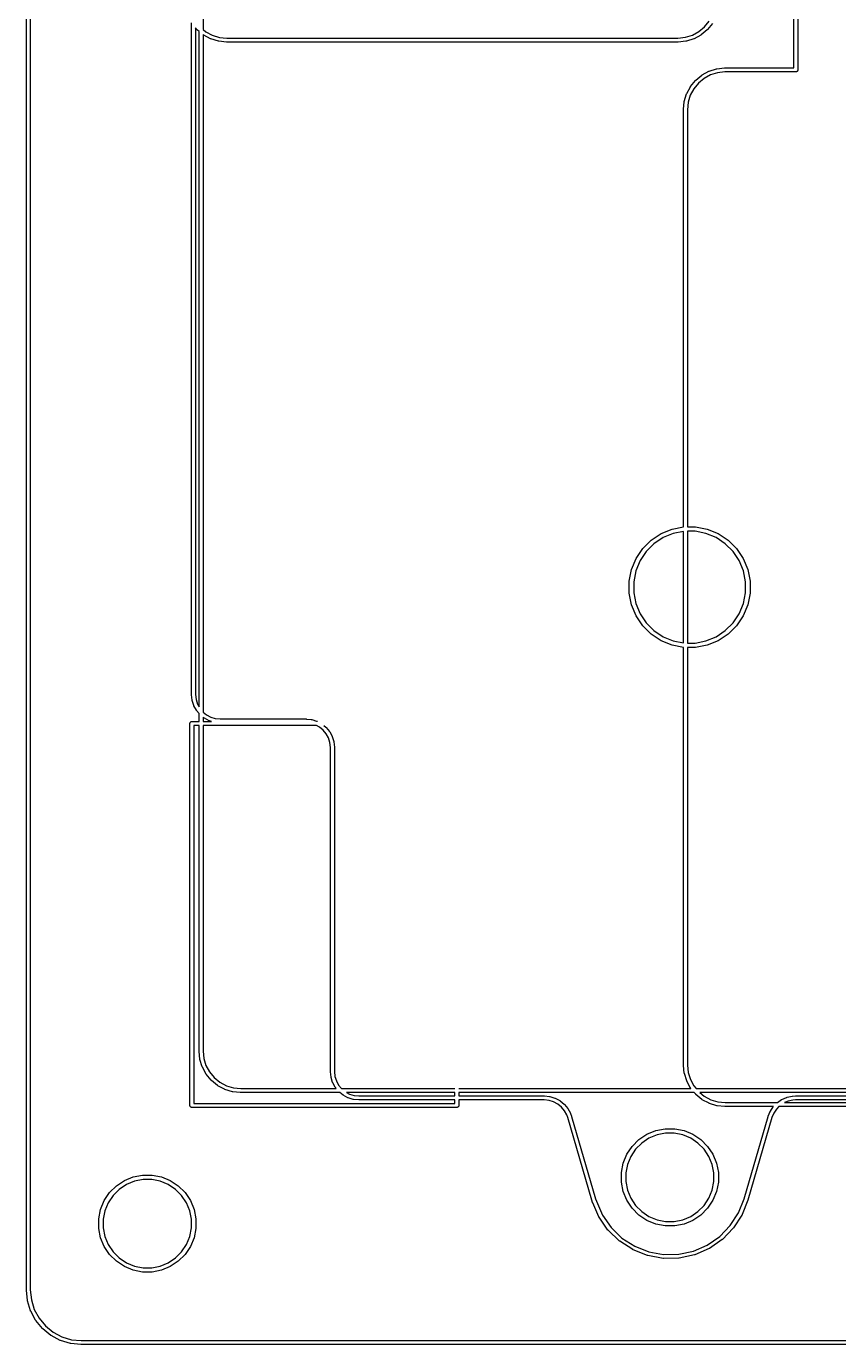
# Model space of a CAD drawing. Extents: x 59 to 2996, y -153 to 1402.
# Drawn here: x 483.93 to 514.65, y 436.7 to 486.53 of the extents above; entities that cross this region are included whole.
import ezdxf

# ---------------------------------------------------------------- set-up
doc = ezdxf.new("R2010")
doc.units = 0
doc.layers.add('BLACK', color=7, linetype='CONTINUOUS')

msp = doc.modelspace()

# ---------------------------------------------------------------- linework, layer by layer
at = {"layer": 'BLACK', "linetype": 'Continuous'}
for p, q in [((483.929, 438.771), (483.929, 551.178)), ((484.079, 551.171), (484.079, 438.775)), ((490.609, 505.675), (490.609, 486.415)), ((512.949, 484.96), (512.949, 502.438)), ((513.099, 502.431), (513.099, 484.888)), ((490.179, 461.275), (490.179, 486.669)), ((490.389, 486.403), (490.329, 486.475)), ((490.329, 486.475), (490.329, 461.275)), ((490.394, 486.398), (490.389, 486.403)), ((490.399, 486.393), (490.394, 486.398)), ((490.399, 486.392), (490.399, 486.393)), ((490.459, 486.344), (490.399, 486.392)), ((490.399, 486.392), (490.399, 486.392)), ((490.399, 486.392), (490.399, 486.392)), ((490.609, 486.415), (490.715, 486.328)), ((509.36, 486.334), (509.575, 486.511)), ((509.676, 486.4), (509.45, 486.213)), ((509.575, 486.511), (509.75, 486.726)), ((509.681, 486.405), (509.676, 486.4)), ((509.686, 486.41), (509.681, 486.405)), ((509.871, 486.637), (509.686, 486.41)), ((509.686, 486.41), (509.686, 486.41)), ((509.686, 486.41), (509.686, 486.41)), ((509.686, 486.41), (509.686, 486.41)), ((490.459, 460.81), (490.459, 486.344)), ((490.626, 486.207), (490.609, 486.222)), ((490.609, 486.222), (490.609, 460.613)), ((490.632, 486.204), (490.626, 486.207)), ((490.638, 486.2), (490.632, 486.204)), ((490.638, 486.199), (490.638, 486.2)), ((490.897, 486.062), (490.638, 486.199)), ((490.638, 486.199), (490.638, 486.199)), ((490.638, 486.199), (490.638, 486.199)), ((490.715, 486.328), (490.961, 486.198)), ((490.903, 486.059), (490.897, 486.062)), ((490.909, 486.056), (490.903, 486.059)), ((490.91, 486.056), (490.909, 486.056)), ((491.191, 485.972), (490.91, 486.056)), ((490.91, 486.056), (490.91, 486.056)), ((490.91, 486.056), (490.91, 486.056)), ((490.961, 486.198), (491.227, 486.117)), ((491.197, 485.97), (491.191, 485.972)), ((491.204, 485.969), (491.197, 485.97)), ((491.205, 485.969), (491.204, 485.969)), ((491.496, 485.94), (491.205, 485.969)), ((491.227, 486.117), (491.507, 486.09)), ((491.5, 485.94), (491.496, 485.94)), ((491.496, 485.94), (491.496, 485.94)), ((508.564, 485.94), (491.5, 485.94)), ((491.507, 486.09), (508.563, 486.09)), ((508.563, 486.09), (508.563, 486.09)), ((508.563, 486.09), (508.57, 486.09)), ((508.567, 485.94), (508.564, 485.94)), ((508.568, 485.94), (508.567, 485.94)), ((508.574, 485.94), (508.568, 485.94)), ((508.57, 486.09), (508.85, 486.119)), ((508.578, 485.94), (508.574, 485.94)), ((508.581, 485.94), (508.578, 485.94)), ((508.582, 485.94), (508.581, 485.94)), ((508.873, 485.971), (508.582, 485.94)), ((508.85, 486.119), (509.116, 486.201)), ((508.88, 485.972), (508.873, 485.971)), ((508.887, 485.973), (508.88, 485.972)), ((508.888, 485.974), (508.887, 485.973)), ((509.167, 486.06), (508.888, 485.974)), ((508.888, 485.974), (508.888, 485.974)), ((509.116, 486.201), (509.36, 486.334)), ((509.173, 486.063), (509.167, 486.06)), ((509.18, 486.066), (509.173, 486.063)), ((509.181, 486.066), (509.18, 486.066)), ((509.438, 486.205), (509.181, 486.066)), ((509.444, 486.209), (509.438, 486.205)), ((509.45, 486.213), (509.444, 486.209)), ((509.45, 486.213), (509.45, 486.213)), ((509.75, 484.839), (510.03, 484.926)), ((510.03, 484.926), (510.03, 484.926)), ((510.03, 484.926), (510.031, 484.926)), ((510.031, 484.926), (510.038, 484.927)), ((510.038, 484.927), (510.044, 484.929)), ((510.044, 484.929), (510.335, 484.959)), ((510.335, 484.959), (510.336, 484.959)), ((510.336, 484.959), (510.34, 484.959)), ((510.34, 484.959), (510.343, 484.96)), ((510.343, 484.96), (510.35, 484.96)), ((510.35, 484.96), (510.35, 484.96)), ((510.35, 484.96), (510.353, 484.96)), ((510.353, 484.96), (510.353, 484.96)), ((510.353, 484.96), (510.354, 484.96)), ((510.354, 484.96), (512.949, 484.96)), ((513.099, 484.881), (513.098, 484.87)), ((513.099, 484.888), (513.099, 484.885)), ((513.099, 484.885), (513.099, 484.881)), ((513.099, 484.881), (513.099, 484.881)), ((509.046, 484.262), (509.231, 484.489)), ((509.343, 484.389), (509.167, 484.173)), ((509.231, 484.489), (509.232, 484.49)), ((509.232, 484.49), (509.237, 484.495)), ((509.237, 484.495), (509.242, 484.5)), ((509.242, 484.5), (509.467, 484.686)), ((509.557, 484.566), (509.343, 484.389)), ((509.467, 484.686), (509.468, 484.687)), ((509.468, 484.687), (509.474, 484.691)), ((509.474, 484.691), (509.479, 484.694)), ((509.479, 484.694), (509.737, 484.834)), ((509.802, 484.698), (509.557, 484.566)), ((509.737, 484.834), (509.737, 484.834)), ((509.737, 484.834), (509.737, 484.834)), ((509.737, 484.834), (509.738, 484.834)), ((509.738, 484.834), (509.744, 484.837)), ((509.744, 484.837), (509.75, 484.839)), ((510.067, 484.78), (509.802, 484.698)), ((510.347, 484.81), (510.067, 484.78)), ((510.354, 484.81), (510.347, 484.81)), ((513.02, 484.81), (510.354, 484.81)), ((513.024, 484.809), (513.02, 484.81)), ((513.038, 484.811), (513.024, 484.809)), ((513.053, 484.815), (513.038, 484.811)), ((513.066, 484.822), (513.053, 484.815)), ((513.077, 484.832), (513.066, 484.822)), ((513.086, 484.843), (513.077, 484.832)), ((513.093, 484.856), (513.086, 484.843)), ((513.098, 484.87), (513.093, 484.856)), ((508.81, 483.698), (508.895, 483.978)), ((508.895, 483.979), (508.898, 483.985)), ((508.895, 483.978), (508.895, 483.979)), ((508.895, 483.978), (508.895, 483.978)), ((508.895, 483.978), (508.895, 483.978)), ((508.898, 483.985), (508.901, 483.992)), ((508.901, 483.992), (509.038, 484.25)), ((509.037, 483.928), (508.956, 483.662)), ((509.167, 484.173), (509.037, 483.928)), ((509.038, 484.25), (509.039, 484.251)), ((509.038, 484.25), (509.038, 484.25)), ((509.038, 484.25), (509.038, 484.25)), ((509.039, 484.251), (509.042, 484.257)), ((509.042, 484.257), (509.046, 484.262)), ((508.779, 483.388), (508.78, 483.398)), ((508.779, 467.615), (508.779, 483.388)), ((508.78, 483.398), (508.808, 483.683)), ((508.808, 483.685), (508.809, 483.691)), ((508.808, 483.683), (508.808, 483.685)), ((508.808, 483.683), (508.808, 483.683)), ((508.808, 483.683), (508.808, 483.683)), ((508.809, 483.691), (508.81, 483.698)), ((508.956, 483.662), (508.929, 483.381)), ((508.929, 483.381), (508.929, 467.617)), ((507.929, 467.357), (508.344, 467.529)), ((508.344, 467.529), (508.779, 467.615)), ((508.779, 467.443), (508.394, 467.366)), ((508.779, 463.223), (508.779, 467.443)), ((508.929, 467.617), (509.235, 467.617)), ((508.929, 467.448), (508.929, 463.218)), ((509.219, 467.448), (508.929, 467.448)), ((509.627, 467.366), (509.219, 467.448)), ((509.235, 467.617), (509.677, 467.529)), ((509.677, 467.529), (510.092, 467.357)), ((507.236, 466.789), (507.554, 467.107)), ((507.662, 466.975), (507.368, 466.681)), ((507.554, 467.107), (507.929, 467.357)), ((508.009, 467.207), (507.662, 466.975)), ((508.394, 467.366), (508.009, 467.207)), ((510.012, 467.207), (509.627, 467.366)), ((510.358, 466.975), (510.012, 467.207)), ((510.092, 467.357), (510.466, 467.107)), ((510.653, 466.681), (510.358, 466.975)), ((510.466, 467.107), (510.784, 466.789)), ((506.986, 466.415), (507.236, 466.789)), ((507.368, 466.681), (507.136, 466.335)), ((510.884, 466.335), (510.653, 466.681)), ((510.784, 466.789), (511.034, 466.415)), ((506.726, 465.558), (506.814, 465.999)), ((506.814, 465.999), (506.986, 466.415)), ((506.977, 465.95), (506.896, 465.541)), ((507.136, 466.335), (506.977, 465.95)), ((511.044, 465.95), (510.884, 466.335)), ((511.034, 466.415), (511.207, 465.999)), ((511.125, 465.541), (511.044, 465.95)), ((511.207, 465.999), (511.294, 465.558)), ((506.726, 465.108), (506.726, 465.558)), ((506.896, 465.541), (506.896, 465.125)), ((511.125, 465.125), (511.125, 465.541)), ((511.294, 465.558), (511.294, 465.108)), ((506.814, 464.667), (506.726, 465.108)), ((506.896, 465.125), (506.977, 464.716)), ((511.044, 464.716), (511.125, 465.125)), ((511.294, 465.108), (511.207, 464.667)), ((506.986, 464.251), (506.814, 464.667)), ((506.977, 464.716), (507.136, 464.331)), ((510.884, 464.331), (511.044, 464.716)), ((511.207, 464.667), (511.034, 464.251)), ((507.236, 463.877), (506.986, 464.251)), ((507.136, 464.331), (507.368, 463.985)), ((507.368, 463.985), (507.662, 463.69)), ((510.358, 463.69), (510.653, 463.985)), ((510.653, 463.985), (510.884, 464.331)), ((511.034, 464.251), (510.784, 463.877)), ((507.554, 463.559), (507.236, 463.877)), ((507.929, 463.309), (507.554, 463.559)), ((507.662, 463.69), (508.009, 463.459)), ((508.009, 463.459), (508.394, 463.299)), ((509.627, 463.299), (510.012, 463.459)), ((510.012, 463.459), (510.358, 463.69)), ((510.466, 463.559), (510.092, 463.309)), ((510.784, 463.877), (510.466, 463.559)), ((508.344, 463.137), (507.929, 463.309)), ((508.779, 463.05), (508.344, 463.137)), ((508.394, 463.299), (508.779, 463.223)), ((508.779, 447.275), (508.779, 463.05)), ((508.929, 463.218), (509.219, 463.218)), ((509.235, 463.049), (508.929, 463.049)), ((508.929, 463.049), (508.929, 447.275)), ((509.219, 463.218), (509.627, 463.299)), ((509.677, 463.137), (509.235, 463.049)), ((510.092, 463.309), (509.677, 463.137)), ((490.179, 461.274), (490.179, 461.275)), ((490.179, 461.275), (490.179, 461.275)), ((490.179, 461.271), (490.179, 461.274)), ((490.179, 461.268), (490.179, 461.271)), ((490.179, 461.271), (490.179, 461.271)), ((490.179, 461.264), (490.179, 461.268)), ((490.179, 461.261), (490.179, 461.264)), ((490.179, 461.26), (490.179, 461.261)), ((490.2, 461.066), (490.179, 461.26)), ((490.201, 461.059), (490.2, 461.066)), ((490.202, 461.053), (490.201, 461.059)), ((490.202, 461.052), (490.202, 461.053)), ((490.26, 460.865), (490.202, 461.052)), ((490.329, 461.275), (490.329, 461.272)), ((490.329, 461.272), (490.348, 461.089)), ((490.348, 461.089), (490.401, 460.916)), ((490.263, 460.859), (490.26, 460.865)), ((490.265, 460.853), (490.263, 460.859)), ((490.266, 460.852), (490.265, 460.853)), ((490.359, 460.68), (490.266, 460.852)), ((490.363, 460.674), (490.359, 460.68)), ((490.366, 460.669), (490.363, 460.674)), ((490.367, 460.668), (490.366, 460.669)), ((490.459, 460.557), (490.367, 460.668)), ((490.367, 460.668), (490.367, 460.668)), ((490.367, 460.668), (490.367, 460.668)), ((490.401, 460.916), (490.459, 460.81)), ((490.459, 460.254), (490.459, 460.557)), ((490.609, 460.613), (490.742, 460.505)), ((490.742, 460.505), (490.901, 460.42)), ((490.111, 460.183), (490.113, 460.194)), ((490.111, 460.179), (490.111, 460.183)), ((490.111, 460.183), (490.111, 460.183)), ((490.111, 460.176), (490.111, 460.179)), ((490.111, 445.748), (490.111, 460.176)), ((490.113, 460.194), (490.117, 460.208)), ((490.117, 460.208), (490.124, 460.221)), ((490.124, 460.221), (490.133, 460.233)), ((490.133, 460.233), (490.145, 460.242)), ((490.145, 460.242), (490.158, 460.249)), ((490.158, 460.249), (490.172, 460.253)), ((490.172, 460.253), (490.186, 460.255)), ((490.186, 460.255), (490.19, 460.254)), ((490.19, 460.254), (490.459, 460.254)), ((490.261, 460.104), (490.261, 445.819)), ((490.459, 460.104), (490.261, 460.104)), ((490.459, 447.805), (490.459, 460.104)), ((490.653, 460.384), (490.609, 460.42)), ((490.609, 460.42), (490.609, 460.254)), ((490.609, 460.254), (490.93, 460.254)), ((494.903, 460.104), (490.609, 460.104)), ((490.609, 460.104), (490.609, 447.805)), ((490.659, 460.38), (490.653, 460.384)), ((490.664, 460.376), (490.659, 460.38)), ((490.665, 460.376), (490.664, 460.376)), ((490.837, 460.284), (490.665, 460.376)), ((490.665, 460.376), (490.665, 460.376)), ((490.665, 460.376), (490.665, 460.376)), ((490.844, 460.281), (490.837, 460.284)), ((490.85, 460.279), (490.844, 460.281)), ((490.851, 460.278), (490.85, 460.279)), ((490.93, 460.254), (490.851, 460.278)), ((490.851, 460.278), (490.851, 460.278)), ((490.851, 460.278), (490.851, 460.278)), ((490.901, 460.42), (491.074, 460.368)), ((491.074, 460.368), (491.257, 460.35)), ((491.257, 460.35), (494.507, 460.35)), ((494.507, 460.35), (494.518, 460.349)), ((494.518, 460.349), (494.518, 460.349)), ((494.518, 460.349), (494.705, 460.33)), ((494.705, 460.33), (494.705, 460.33)), ((494.705, 460.33), (494.705, 460.33)), ((494.705, 460.33), (494.706, 460.33)), ((494.706, 460.33), (494.713, 460.329)), ((494.713, 460.329), (494.72, 460.328)), ((494.72, 460.328), (494.906, 460.271)), ((495.015, 460.045), (494.903, 460.104)), ((494.906, 460.271), (494.906, 460.271)), ((494.906, 460.271), (494.906, 460.271)), ((494.906, 460.271), (494.907, 460.271)), ((494.907, 460.271), (494.914, 460.268)), ((494.914, 460.268), (494.92, 460.266)), ((494.92, 460.266), (494.941, 460.254)), ((495.155, 459.931), (495.015, 460.045)), ((495.18, 460.104), (495.256, 460.042)), ((495.256, 460.042), (495.256, 460.042)), ((495.256, 460.042), (495.256, 460.042)), ((495.256, 460.042), (495.257, 460.042)), ((495.257, 460.042), (495.261, 460.037)), ((495.261, 460.037), (495.266, 460.032)), ((495.266, 460.032), (495.391, 459.882)), ((495.27, 459.792), (495.155, 459.931)), ((495.356, 459.633), (495.27, 459.792)), ((495.409, 459.461), (495.356, 459.633)), ((495.391, 459.882), (495.391, 459.881)), ((495.391, 459.881), (495.395, 459.875)), ((495.395, 459.875), (495.399, 459.87)), ((495.399, 459.87), (495.492, 459.698)), ((495.429, 459.278), (495.409, 459.461)), ((495.492, 459.698), (495.492, 459.698)), ((495.492, 459.698), (495.492, 459.698)), ((495.492, 459.698), (495.492, 459.697)), ((495.492, 459.697), (495.495, 459.691)), ((495.495, 459.691), (495.497, 459.684)), ((495.497, 459.684), (495.555, 459.498)), ((495.555, 459.498), (495.555, 459.497)), ((495.555, 459.497), (495.557, 459.49)), ((495.557, 459.49), (495.558, 459.484)), ((495.558, 459.484), (495.578, 459.29)), ((495.429, 459.275), (495.429, 459.278)), ((495.429, 447.025), (495.429, 459.275)), ((495.578, 459.29), (495.578, 459.289)), ((495.578, 459.289), (495.578, 459.285)), ((495.578, 459.285), (495.579, 459.282)), ((495.579, 459.282), (495.579, 459.279)), ((495.579, 459.279), (495.579, 459.278)), ((495.579, 459.278), (495.579, 459.275)), ((495.579, 459.275), (495.579, 459.275)), ((495.579, 459.275), (495.579, 459.275)), ((495.579, 459.275), (495.579, 447.025)), ((490.459, 447.804), (490.459, 447.805)), ((490.459, 447.805), (490.459, 447.805)), ((490.459, 447.801), (490.459, 447.804)), ((490.459, 447.794), (490.459, 447.801)), ((490.459, 447.801), (490.459, 447.801)), ((490.459, 447.791), (490.459, 447.794)), ((490.459, 447.788), (490.459, 447.791)), ((490.459, 447.786), (490.459, 447.788)), ((490.49, 447.495), (490.459, 447.786)), ((490.609, 447.805), (490.609, 447.798)), ((490.609, 447.798), (490.638, 447.518)), ((490.638, 447.518), (490.72, 447.253)), ((490.491, 447.489), (490.49, 447.495)), ((490.492, 447.482), (490.491, 447.489)), ((490.493, 447.481), (490.492, 447.482)), ((490.579, 447.201), (490.493, 447.481)), ((490.582, 447.195), (490.579, 447.201)), ((490.584, 447.189), (490.582, 447.195)), ((490.585, 447.188), (490.584, 447.189)), ((490.724, 446.93), (490.585, 447.188)), ((490.72, 447.253), (490.853, 447.008)), ((490.853, 447.008), (491.03, 446.794)), ((495.429, 447.024), (495.429, 447.025)), ((495.429, 447.025), (495.429, 447.025)), ((495.429, 447.021), (495.429, 447.024)), ((495.429, 447.018), (495.429, 447.021)), ((495.429, 447.021), (495.429, 447.021)), ((495.429, 447.014), (495.429, 447.018)), ((495.429, 447.011), (495.429, 447.014)), ((495.429, 447.01), (495.429, 447.011)), ((495.45, 446.816), (495.429, 447.01)), ((495.579, 447.025), (495.579, 447.022)), ((495.579, 447.022), (495.598, 446.839)), ((508.779, 447.274), (508.779, 447.275)), ((508.779, 447.275), (508.779, 447.275)), ((508.779, 447.271), (508.779, 447.274)), ((508.779, 447.264), (508.779, 447.271)), ((508.779, 447.271), (508.779, 447.271)), ((508.779, 447.261), (508.779, 447.264)), ((508.779, 447.258), (508.779, 447.261)), ((508.779, 447.256), (508.779, 447.258)), ((508.81, 446.965), (508.779, 447.256)), ((508.929, 447.275), (508.929, 447.268)), ((508.929, 447.268), (508.958, 446.988)), ((490.728, 446.925), (490.724, 446.93)), ((490.732, 446.919), (490.728, 446.925)), ((490.732, 446.918), (490.732, 446.919)), ((490.919, 446.693), (490.732, 446.918)), ((490.732, 446.918), (490.732, 446.918)), ((490.732, 446.918), (490.732, 446.918)), ((490.924, 446.688), (490.919, 446.693)), ((490.929, 446.683), (490.924, 446.688)), ((490.929, 446.682), (490.929, 446.683)), ((491.156, 446.497), (490.929, 446.682)), ((491.03, 446.794), (491.245, 446.618)), ((491.245, 446.618), (491.491, 446.488)), ((495.451, 446.809), (495.45, 446.816)), ((495.452, 446.803), (495.451, 446.809)), ((495.452, 446.802), (495.452, 446.803)), ((495.453, 446.802), (495.452, 446.802)), ((495.51, 446.615), (495.453, 446.802)), ((495.513, 446.609), (495.51, 446.615)), ((495.515, 446.603), (495.513, 446.609)), ((495.516, 446.602), (495.515, 446.603)), ((495.609, 446.43), (495.516, 446.602)), ((495.598, 446.839), (495.651, 446.666)), ((495.651, 446.666), (495.737, 446.508)), ((495.737, 446.508), (495.843, 446.38)), ((508.811, 446.959), (508.81, 446.965)), ((508.812, 446.952), (508.811, 446.959)), ((508.813, 446.951), (508.812, 446.952)), ((508.899, 446.671), (508.813, 446.951)), ((508.902, 446.665), (508.899, 446.671)), ((508.904, 446.659), (508.902, 446.665)), ((508.905, 446.658), (508.904, 446.659)), ((509.044, 446.4), (508.905, 446.658)), ((508.905, 446.658), (508.905, 446.658)), ((508.905, 446.658), (508.905, 446.658)), ((508.958, 446.988), (509.04, 446.723)), ((509.04, 446.723), (509.173, 446.478)), ((491.162, 446.494), (491.156, 446.497)), ((491.168, 446.49), (491.162, 446.494)), ((491.168, 446.489), (491.168, 446.49)), ((491.427, 446.352), (491.168, 446.489)), ((491.168, 446.489), (491.168, 446.489)), ((491.168, 446.489), (491.168, 446.489)), ((491.433, 446.349), (491.427, 446.352)), ((491.439, 446.346), (491.433, 446.349)), ((491.44, 446.346), (491.439, 446.346)), ((491.721, 446.262), (491.44, 446.346)), ((491.491, 446.488), (491.757, 446.407)), ((491.727, 446.26), (491.721, 446.262)), ((491.734, 446.259), (491.727, 446.26)), ((491.735, 446.259), (491.734, 446.259)), ((492.019, 446.231), (491.735, 446.259)), ((491.757, 446.407), (492.037, 446.38)), ((492.03, 446.23), (492.019, 446.231)), ((492.019, 446.231), (492.019, 446.231)), ((495.785, 446.23), (492.03, 446.23)), ((492.037, 446.38), (495.648, 446.38)), ((495.613, 446.424), (495.609, 446.43)), ((495.616, 446.419), (495.613, 446.424)), ((495.617, 446.418), (495.616, 446.419)), ((495.648, 446.38), (495.617, 446.418)), ((495.617, 446.418), (495.617, 446.418)), ((495.617, 446.418), (495.617, 446.418)), ((495.903, 446.134), (495.785, 446.23)), ((495.843, 446.38), (500.132, 446.38)), ((495.909, 446.13), (495.903, 446.134)), ((495.914, 446.126), (495.909, 446.13)), ((495.915, 446.126), (495.914, 446.126)), ((496.087, 446.034), (495.915, 446.126)), ((496.039, 446.23), (496.151, 446.17)), ((500.132, 446.23), (496.039, 446.23)), ((496.094, 446.031), (496.087, 446.034)), ((496.1, 446.029), (496.094, 446.031)), ((496.101, 446.028), (496.1, 446.029)), ((496.288, 445.972), (496.101, 446.028)), ((496.151, 446.17), (496.324, 446.118)), ((496.324, 446.118), (496.507, 446.1)), ((496.507, 446.1), (500.132, 446.1)), ((500.132, 446.1), (500.132, 446.23)), ((500.282, 446.38), (509.059, 446.38)), ((500.282, 446.23), (500.282, 446.1)), ((509.183, 446.23), (500.282, 446.23)), ((500.282, 446.1), (503.517, 446.1)), ((503.517, 446.1), (503.524, 446.099)), ((503.524, 446.099), (503.715, 446.08)), ((503.715, 446.08), (503.715, 446.08)), ((503.715, 446.08), (503.715, 446.08)), ((503.715, 446.08), (503.716, 446.08)), ((503.716, 446.08), (503.723, 446.079)), ((503.723, 446.079), (503.73, 446.078)), ((503.73, 446.078), (503.916, 446.021)), ((503.916, 446.021), (503.916, 446.021)), ((503.916, 446.021), (503.916, 446.021)), ((503.916, 446.021), (503.917, 446.021)), ((503.917, 446.021), (503.924, 446.018)), ((503.924, 446.018), (503.93, 446.016)), ((503.93, 446.016), (504.102, 445.924)), ((509.048, 446.395), (509.044, 446.4)), ((509.052, 446.389), (509.048, 446.395)), ((509.052, 446.388), (509.052, 446.389)), ((509.059, 446.38), (509.052, 446.388)), ((509.173, 446.478), (509.254, 446.38)), ((509.239, 446.163), (509.183, 446.23)), ((509.244, 446.158), (509.239, 446.163)), ((509.249, 446.153), (509.244, 446.158)), ((509.249, 446.152), (509.249, 446.153)), ((509.476, 445.967), (509.249, 446.152)), ((509.249, 446.152), (509.249, 446.152)), ((509.249, 446.152), (509.249, 446.152)), ((509.254, 446.38), (538.053, 446.38)), ((509.392, 446.23), (509.565, 446.088)), ((537.915, 446.23), (509.392, 446.23)), ((509.565, 446.088), (509.811, 445.958)), ((512.5, 445.969), (512.679, 446.046)), ((512.679, 446.046), (512.68, 446.047)), ((512.679, 446.046), (512.679, 446.046)), ((512.679, 446.046), (512.679, 446.046)), ((512.68, 446.047), (512.687, 446.048)), ((512.687, 446.048), (512.693, 446.051)), ((512.693, 446.051), (512.884, 446.092)), ((512.884, 446.092), (512.885, 446.092)), ((512.885, 446.092), (512.89, 446.092)), ((512.89, 446.092), (512.896, 446.093)), ((512.896, 446.093), (513.008, 446.1)), ((513.008, 446.1), (513.01, 446.1)), ((513.01, 446.1), (537.758, 446.1)), ((490.111, 445.744), (490.111, 445.748)), ((490.113, 445.73), (490.111, 445.744)), ((490.117, 445.715), (490.113, 445.73)), ((490.124, 445.702), (490.117, 445.715)), ((490.133, 445.691), (490.124, 445.702)), ((490.145, 445.682), (490.133, 445.691)), ((490.158, 445.675), (490.145, 445.682)), ((490.172, 445.67), (490.158, 445.675)), ((490.183, 445.669), (490.172, 445.67)), ((490.186, 445.669), (490.183, 445.669)), ((490.183, 445.669), (490.183, 445.669)), ((490.19, 445.669), (490.186, 445.669)), ((500.204, 445.669), (490.19, 445.669)), ((490.261, 445.819), (500.132, 445.819)), ((496.294, 445.971), (496.288, 445.972)), ((496.301, 445.969), (496.294, 445.971)), ((496.302, 445.969), (496.301, 445.969)), ((496.496, 445.95), (496.302, 445.969)), ((496.5, 445.95), (496.496, 445.95)), ((496.496, 445.95), (496.496, 445.95)), ((500.132, 445.95), (496.5, 445.95)), ((500.132, 445.819), (500.132, 445.95)), ((500.207, 445.669), (500.204, 445.669)), ((500.222, 445.67), (500.207, 445.669)), ((500.236, 445.675), (500.222, 445.67)), ((500.249, 445.682), (500.236, 445.675)), ((500.261, 445.691), (500.249, 445.682)), ((500.27, 445.702), (500.261, 445.692)), ((500.261, 445.692), (500.261, 445.691)), ((500.277, 445.715), (500.27, 445.702)), ((500.281, 445.73), (500.277, 445.715)), ((500.283, 445.744), (500.281, 445.73)), ((503.51, 445.95), (500.282, 445.95)), ((500.282, 445.95), (500.282, 445.748)), ((500.282, 445.748), (500.283, 445.744)), ((503.693, 445.932), (503.51, 445.95)), ((503.866, 445.88), (503.693, 445.932)), ((504.025, 445.795), (503.866, 445.88)), ((504.165, 445.681), (504.025, 445.795)), ((504.102, 445.924), (504.102, 445.924)), ((504.102, 445.924), (504.102, 445.924)), ((504.102, 445.924), (504.103, 445.923)), ((504.103, 445.923), (504.109, 445.92)), ((504.109, 445.92), (504.115, 445.916)), ((504.115, 445.916), (504.266, 445.792)), ((504.28, 445.542), (504.165, 445.681)), ((504.266, 445.792), (504.266, 445.792)), ((504.266, 445.792), (504.266, 445.792)), ((504.266, 445.792), (504.267, 445.792)), ((504.267, 445.792), (504.271, 445.787)), ((504.271, 445.787), (504.276, 445.782)), ((504.276, 445.782), (504.401, 445.632)), ((504.367, 445.382), (504.28, 445.542)), ((504.401, 445.632), (504.401, 445.631)), ((504.401, 445.631), (504.405, 445.625)), ((504.405, 445.625), (504.409, 445.62)), ((504.409, 445.62), (504.502, 445.448)), ((509.482, 445.964), (509.476, 445.967)), ((509.487, 445.96), (509.482, 445.964)), ((509.488, 445.959), (509.487, 445.96)), ((509.747, 445.822), (509.488, 445.959)), ((509.753, 445.819), (509.747, 445.822)), ((509.759, 445.816), (509.753, 445.819)), ((509.76, 445.816), (509.759, 445.816)), ((510.041, 445.732), (509.76, 445.816)), ((509.811, 445.958), (510.077, 445.877)), ((510.047, 445.73), (510.041, 445.732)), ((510.054, 445.729), (510.047, 445.73)), ((510.055, 445.729), (510.054, 445.729)), ((510.346, 445.7), (510.055, 445.729)), ((510.077, 445.877), (510.357, 445.85)), ((510.35, 445.7), (510.346, 445.7)), ((510.346, 445.7), (510.346, 445.7)), ((512.178, 445.7), (510.35, 445.7)), ((510.357, 445.85), (512.325, 445.85)), ((511.984, 445.333), (512.057, 445.514)), ((512.057, 445.515), (512.06, 445.521)), ((512.057, 445.514), (512.057, 445.515)), ((512.057, 445.514), (512.057, 445.514)), ((512.057, 445.514), (512.057, 445.514)), ((512.06, 445.521), (512.064, 445.527)), ((512.064, 445.527), (512.17, 445.69)), ((512.17, 445.69), (512.171, 445.691)), ((512.17, 445.69), (512.17, 445.69)), ((512.17, 445.69), (512.17, 445.69)), ((512.171, 445.691), (512.175, 445.697)), ((512.175, 445.697), (512.178, 445.7)), ((512.292, 445.602), (512.193, 445.451)), ((512.387, 445.7), (512.292, 445.602)), ((512.325, 445.85), (512.327, 445.851)), ((512.327, 445.851), (512.487, 445.962)), ((536.954, 445.7), (512.387, 445.7)), ((512.487, 445.962), (512.487, 445.962)), ((512.487, 445.962), (512.487, 445.962)), ((512.487, 445.962), (512.488, 445.962)), ((512.488, 445.962), (512.494, 445.965)), ((512.494, 445.965), (512.5, 445.969)), ((512.732, 445.905), (512.603, 445.85)), ((512.603, 445.85), (536.953, 445.85)), ((512.91, 445.944), (512.732, 445.905)), ((513.016, 445.95), (512.91, 445.944)), ((537.468, 445.95), (513.016, 445.95)), ((504.402, 445.282), (504.367, 445.382)), ((505.313, 442.16), (504.402, 445.282)), ((504.502, 445.448), (504.502, 445.447)), ((504.502, 445.447), (504.504, 445.442)), ((504.504, 445.442), (504.506, 445.437)), ((504.506, 445.437), (504.544, 445.331)), ((504.544, 445.331), (504.545, 445.329)), ((504.545, 445.329), (505.456, 442.206)), ((511.073, 442.209), (511.983, 445.329)), ((512.125, 445.28), (511.215, 442.16)), ((511.983, 445.329), (511.984, 445.333)), ((511.984, 445.333), (511.984, 445.333)), ((512.193, 445.451), (512.125, 445.28)), ((507.093, 444.451), (507.394, 444.652)), ((507.394, 444.652), (507.728, 444.79)), ((507.777, 444.628), (507.474, 444.502)), ((507.728, 444.79), (508.083, 444.861)), ((508.1, 444.692), (507.777, 444.628)), ((508.083, 444.861), (508.445, 444.861)), ((508.428, 444.692), (508.1, 444.692)), ((508.75, 444.628), (508.428, 444.692)), ((508.445, 444.861), (508.799, 444.79)), ((509.053, 444.502), (508.75, 444.628)), ((508.799, 444.79), (509.133, 444.652)), ((509.133, 444.652), (509.434, 444.451)), ((506.637, 443.895), (506.838, 444.195)), ((506.969, 444.087), (506.786, 443.814)), ((506.838, 444.195), (507.093, 444.451)), ((507.201, 444.32), (506.969, 444.087)), ((507.474, 444.502), (507.201, 444.32)), ((509.326, 444.32), (509.053, 444.502)), ((509.559, 444.087), (509.326, 444.32)), ((509.434, 444.451), (509.69, 444.195)), ((509.741, 443.814), (509.559, 444.087)), ((509.69, 444.195), (509.891, 443.895)), ((506.428, 443.206), (506.498, 443.56)), ((506.498, 443.56), (506.637, 443.895)), ((506.661, 443.511), (506.597, 443.189)), ((506.786, 443.814), (506.661, 443.511)), ((509.867, 443.511), (509.741, 443.814)), ((509.931, 443.189), (509.867, 443.511)), ((509.891, 443.895), (510.029, 443.56)), ((510.029, 443.56), (510.1, 443.206)), ((487.634, 442.902), (487.968, 443.04)), ((487.968, 443.04), (488.323, 443.111)), ((488.323, 443.111), (488.685, 443.111)), ((488.685, 443.111), (489.039, 443.04)), ((489.039, 443.04), (489.373, 442.902)), ((506.428, 442.844), (506.428, 443.206)), ((506.597, 443.189), (506.597, 442.861)), ((509.931, 442.861), (509.931, 443.189)), ((510.1, 443.206), (510.1, 442.844)), ((487.078, 442.445), (487.333, 442.701)), ((487.441, 442.57), (487.209, 442.337)), ((487.333, 442.701), (487.634, 442.902)), ((487.714, 442.752), (487.441, 442.57)), ((488.017, 442.878), (487.714, 442.752)), ((488.34, 442.942), (488.017, 442.878)), ((488.668, 442.942), (488.34, 442.942)), ((488.99, 442.878), (488.668, 442.942)), ((489.293, 442.752), (488.99, 442.878)), ((489.566, 442.57), (489.293, 442.752)), ((489.373, 442.902), (489.674, 442.701)), ((489.799, 442.337), (489.566, 442.57)), ((489.674, 442.701), (489.93, 442.445)), ((506.498, 442.489), (506.428, 442.844)), ((506.597, 442.861), (506.661, 442.539)), ((506.661, 442.539), (506.786, 442.235)), ((509.741, 442.235), (509.867, 442.539)), ((509.867, 442.539), (509.931, 442.861)), ((510.1, 442.844), (510.029, 442.489)), ((486.738, 441.81), (486.877, 442.145)), ((486.877, 442.145), (487.078, 442.445)), ((487.027, 442.064), (486.901, 441.761)), ((487.209, 442.337), (487.027, 442.064)), ((489.981, 442.064), (489.799, 442.337)), ((489.93, 442.445), (490.131, 442.145)), ((490.107, 441.761), (489.981, 442.064)), ((490.131, 442.145), (490.269, 441.81)), ((505.341, 442.069), (505.313, 442.16)), ((505.313, 442.16), (505.313, 442.16)), ((505.343, 442.065), (505.341, 442.069)), ((505.344, 442.062), (505.343, 442.065)), ((505.344, 442.061), (505.344, 442.062)), ((505.58, 441.525), (505.344, 442.061)), ((505.456, 442.206), (505.483, 442.117)), ((505.483, 442.117), (505.714, 441.592)), ((506.637, 442.155), (506.498, 442.489)), ((506.838, 441.854), (506.637, 442.155)), ((506.786, 442.235), (506.969, 441.962)), ((509.559, 441.962), (509.741, 442.235)), ((509.891, 442.155), (509.69, 441.854)), ((510.029, 442.489), (509.891, 442.155)), ((510.859, 441.676), (511.073, 442.209)), ((511.213, 442.157), (510.995, 441.613)), ((511.215, 442.16), (511.213, 442.157)), ((486.668, 441.456), (486.738, 441.81)), ((486.901, 441.761), (486.837, 441.439)), ((490.171, 441.439), (490.107, 441.761)), ((490.269, 441.81), (490.34, 441.456)), ((505.583, 441.519), (505.58, 441.525)), ((505.586, 441.513), (505.583, 441.519)), ((505.714, 441.592), (506.041, 441.124)), ((507.093, 441.599), (506.838, 441.854)), ((506.969, 441.962), (507.201, 441.73)), ((507.394, 441.398), (507.093, 441.599)), ((507.201, 441.73), (507.474, 441.548)), ((507.474, 441.548), (507.777, 441.422)), ((508.75, 441.422), (509.053, 441.548)), ((509.053, 441.548), (509.326, 441.73)), ((509.434, 441.599), (509.133, 441.398)), ((509.326, 441.73), (509.559, 441.962)), ((509.69, 441.854), (509.434, 441.599)), ((510.547, 441.198), (510.859, 441.676)), ((510.989, 441.6), (510.669, 441.11)), ((510.992, 441.607), (510.989, 441.6)), ((510.995, 441.612), (510.992, 441.607)), ((510.995, 441.613), (510.995, 441.613)), ((510.995, 441.613), (510.995, 441.613)), ((510.995, 441.613), (510.995, 441.612)), ((486.668, 441.094), (486.668, 441.456)), ((486.738, 440.739), (486.668, 441.094)), ((486.837, 441.439), (486.837, 441.111)), ((486.837, 441.111), (486.901, 440.789)), ((490.107, 440.789), (490.171, 441.111)), ((490.171, 441.111), (490.171, 441.439)), ((490.34, 441.094), (490.269, 440.739)), ((490.34, 441.456), (490.34, 441.094)), ((505.587, 441.512), (505.586, 441.513)), ((505.922, 441.032), (505.587, 441.512)), ((505.927, 441.027), (505.922, 441.032)), ((505.931, 441.022), (505.927, 441.027)), ((505.932, 441.021), (505.931, 441.022)), ((506.354, 440.615), (505.932, 441.021)), ((505.932, 441.021), (505.932, 441.021)), ((505.932, 441.021), (505.932, 441.021)), ((506.041, 441.124), (506.453, 440.728)), ((507.728, 441.259), (507.394, 441.398)), ((508.083, 441.189), (507.728, 441.259)), ((507.777, 441.422), (508.1, 441.358)), ((508.445, 441.189), (508.083, 441.189)), ((508.1, 441.358), (508.428, 441.358)), ((508.428, 441.358), (508.75, 441.422)), ((508.799, 441.259), (508.445, 441.189)), ((509.133, 441.398), (508.799, 441.259)), ((510.149, 440.789), (510.547, 441.198)), ((510.66, 441.098), (510.251, 440.679)), ((510.664, 441.104), (510.66, 441.098)), ((510.669, 441.109), (510.664, 441.104)), ((510.669, 441.11), (510.669, 441.11)), ((510.669, 441.11), (510.669, 441.11)), ((510.669, 441.11), (510.669, 441.109)), ((486.877, 440.405), (486.738, 440.739)), ((486.901, 440.789), (487.027, 440.485)), ((489.981, 440.485), (490.107, 440.789)), ((490.269, 440.739), (490.131, 440.405)), ((506.359, 440.611), (506.354, 440.615)), ((506.365, 440.607), (506.359, 440.611)), ((506.366, 440.606), (506.365, 440.607)), ((506.858, 440.29), (506.366, 440.606)), ((506.366, 440.606), (506.366, 440.606)), ((506.366, 440.606), (506.366, 440.606)), ((506.453, 440.728), (506.933, 440.42)), ((509.679, 440.465), (510.149, 440.789)), ((510.24, 440.67), (509.758, 440.338)), ((510.245, 440.674), (510.24, 440.67)), ((510.251, 440.678), (510.245, 440.674)), ((510.251, 440.679), (510.251, 440.679)), ((510.251, 440.679), (510.251, 440.679)), ((510.251, 440.679), (510.251, 440.678)), ((487.078, 440.104), (486.877, 440.405)), ((487.027, 440.485), (487.209, 440.212)), ((487.333, 439.849), (487.078, 440.104)), ((487.209, 440.212), (487.441, 439.98)), ((489.566, 439.98), (489.799, 440.212)), ((489.93, 440.104), (489.674, 439.849)), ((489.799, 440.212), (489.981, 440.485)), ((490.131, 440.405), (489.93, 440.104)), ((506.865, 440.287), (506.858, 440.29)), ((506.871, 440.284), (506.865, 440.287)), ((506.871, 440.283), (506.871, 440.284)), ((506.872, 440.283), (506.871, 440.283)), ((506.871, 440.283), (506.871, 440.283)), ((507.416, 440.069), (506.872, 440.283)), ((506.933, 440.42), (507.464, 440.211)), ((507.423, 440.067), (507.416, 440.069)), ((507.429, 440.065), (507.423, 440.067)), ((507.43, 440.065), (507.429, 440.065)), ((508.007, 439.961), (507.43, 440.065)), ((507.464, 440.211), (508.026, 440.11)), ((508.026, 440.11), (508.597, 440.119)), ((508.597, 440.119), (509.155, 440.239)), ((509.194, 440.094), (508.621, 439.971)), ((509.155, 440.239), (509.679, 440.465)), ((509.2, 440.096), (509.194, 440.094)), ((509.207, 440.098), (509.2, 440.096)), ((509.208, 440.099), (509.207, 440.098)), ((509.745, 440.331), (509.208, 440.099)), ((509.751, 440.334), (509.745, 440.331)), ((509.757, 440.337), (509.751, 440.334)), ((509.758, 440.338), (509.757, 440.337)), ((509.758, 440.338), (509.758, 440.338)), ((509.758, 440.338), (509.758, 440.338)), ((487.634, 439.648), (487.333, 439.849)), ((487.441, 439.98), (487.714, 439.798)), ((487.968, 439.509), (487.634, 439.648)), ((487.714, 439.798), (488.017, 439.672)), ((488.017, 439.672), (488.34, 439.608)), ((488.34, 439.608), (488.668, 439.608)), ((488.668, 439.608), (488.99, 439.672)), ((488.99, 439.672), (489.293, 439.798)), ((489.373, 439.648), (489.039, 439.509)), ((489.293, 439.798), (489.566, 439.98)), ((489.674, 439.849), (489.373, 439.648)), ((508.013, 439.96), (508.007, 439.961)), ((508.02, 439.96), (508.013, 439.96)), ((508.021, 439.96), (508.02, 439.96)), ((508.607, 439.969), (508.021, 439.96)), ((508.021, 439.96), (508.021, 439.96)), ((508.613, 439.97), (508.607, 439.969)), ((508.62, 439.971), (508.613, 439.97)), ((508.621, 439.971), (508.62, 439.971)), ((508.621, 439.971), (508.621, 439.971)), ((508.621, 439.971), (508.621, 439.971)), ((488.323, 439.439), (487.968, 439.509)), ((488.685, 439.439), (488.323, 439.439)), ((489.039, 439.509), (488.685, 439.439)), ((483.929, 438.761), (483.929, 438.771)), ((483.929, 438.771), (483.929, 438.771)), ((483.929, 438.757), (483.929, 438.761)), ((483.929, 438.754), (483.929, 438.757)), ((483.929, 438.753), (483.929, 438.754)), ((483.97, 438.365), (483.929, 438.753)), ((484.079, 438.775), (484.079, 438.775)), ((484.079, 438.775), (484.079, 438.765)), ((484.079, 438.765), (484.118, 438.388)), ((483.971, 438.358), (483.97, 438.365)), ((483.973, 438.351), (483.971, 438.358)), ((483.973, 438.35), (483.973, 438.351)), ((484.088, 437.978), (483.973, 438.35)), ((484.118, 438.388), (484.229, 438.029)), ((484.229, 438.029), (484.408, 437.699)), ((484.091, 437.971), (484.088, 437.978)), ((484.094, 437.965), (484.091, 437.971)), ((484.094, 437.964), (484.094, 437.965)), ((484.28, 437.621), (484.094, 437.964)), ((484.283, 437.615), (484.28, 437.621)), ((484.287, 437.609), (484.283, 437.615)), ((484.288, 437.609), (484.287, 437.609)), ((484.537, 437.308), (484.288, 437.609)), ((484.408, 437.699), (484.648, 437.409)), ((484.541, 437.303), (484.537, 437.308)), ((484.546, 437.298), (484.541, 437.303)), ((484.547, 437.298), (484.546, 437.298)), ((484.85, 437.051), (484.547, 437.298)), ((484.547, 437.298), (484.547, 437.298)), ((484.547, 437.298), (484.547, 437.298)), ((484.648, 437.409), (484.939, 437.172)), ((484.855, 437.047), (484.85, 437.051)), ((484.861, 437.043), (484.855, 437.047)), ((484.862, 437.043), (484.861, 437.043)), ((485.206, 436.859), (484.862, 437.043)), ((484.862, 437.043), (484.862, 437.043)), ((484.862, 437.043), (484.862, 437.043)), ((484.939, 437.172), (485.27, 436.995)), ((485.213, 436.857), (485.206, 436.859)), ((485.219, 436.854), (485.213, 436.857)), ((485.22, 436.854), (485.219, 436.854)), ((485.594, 436.741), (485.22, 436.854)), ((485.27, 436.995), (485.63, 436.887)), ((485.6, 436.74), (485.594, 436.741)), ((485.607, 436.738), (485.6, 436.74)), ((485.608, 436.738), (485.607, 436.738)), ((485.989, 436.701), (485.608, 436.738)), ((485.608, 436.738), (485.608, 436.738)), ((485.608, 436.738), (485.608, 436.738)), ((485.63, 436.887), (486.007, 436.85)), ((486, 436.7), (485.989, 436.701)), ((485.989, 436.701), (485.989, 436.701)), ((562.619, 436.7), (486, 436.7)), ((486.007, 436.85), (562.625, 436.85))]:
    msp.add_line(p, q, dxfattribs=at)

doc.saveas('drawing.dxf')
